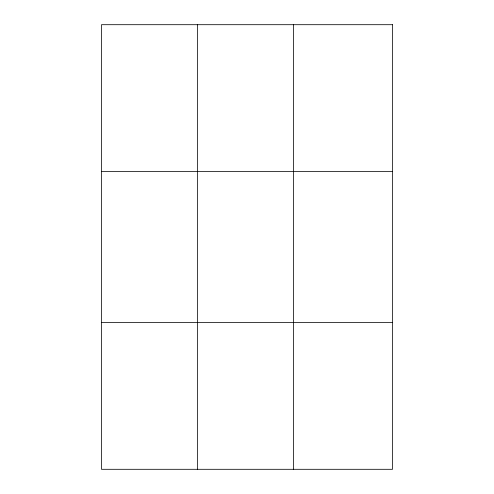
<?xml version="1.0" encoding="UTF-8"?>
<svg xmlns="http://www.w3.org/2000/svg" width="494" height="494" viewBox="0 0 494 494"><rect width="100%" height="100%" fill="white"/><g stroke="black" fill="none" stroke-linecap="round" stroke-linejoin="round"><path stroke-width="0.74" d="M197.526 24.7L197.526 469.3M293.566 24.7L293.566 469.3M101.486 171.418L392.514 171.418M101.486 322.582L392.514 322.582M392.514 24.7L392.514 469.3L101.486 469.3L101.486 24.7L392.514 24.7"/></g></svg>
